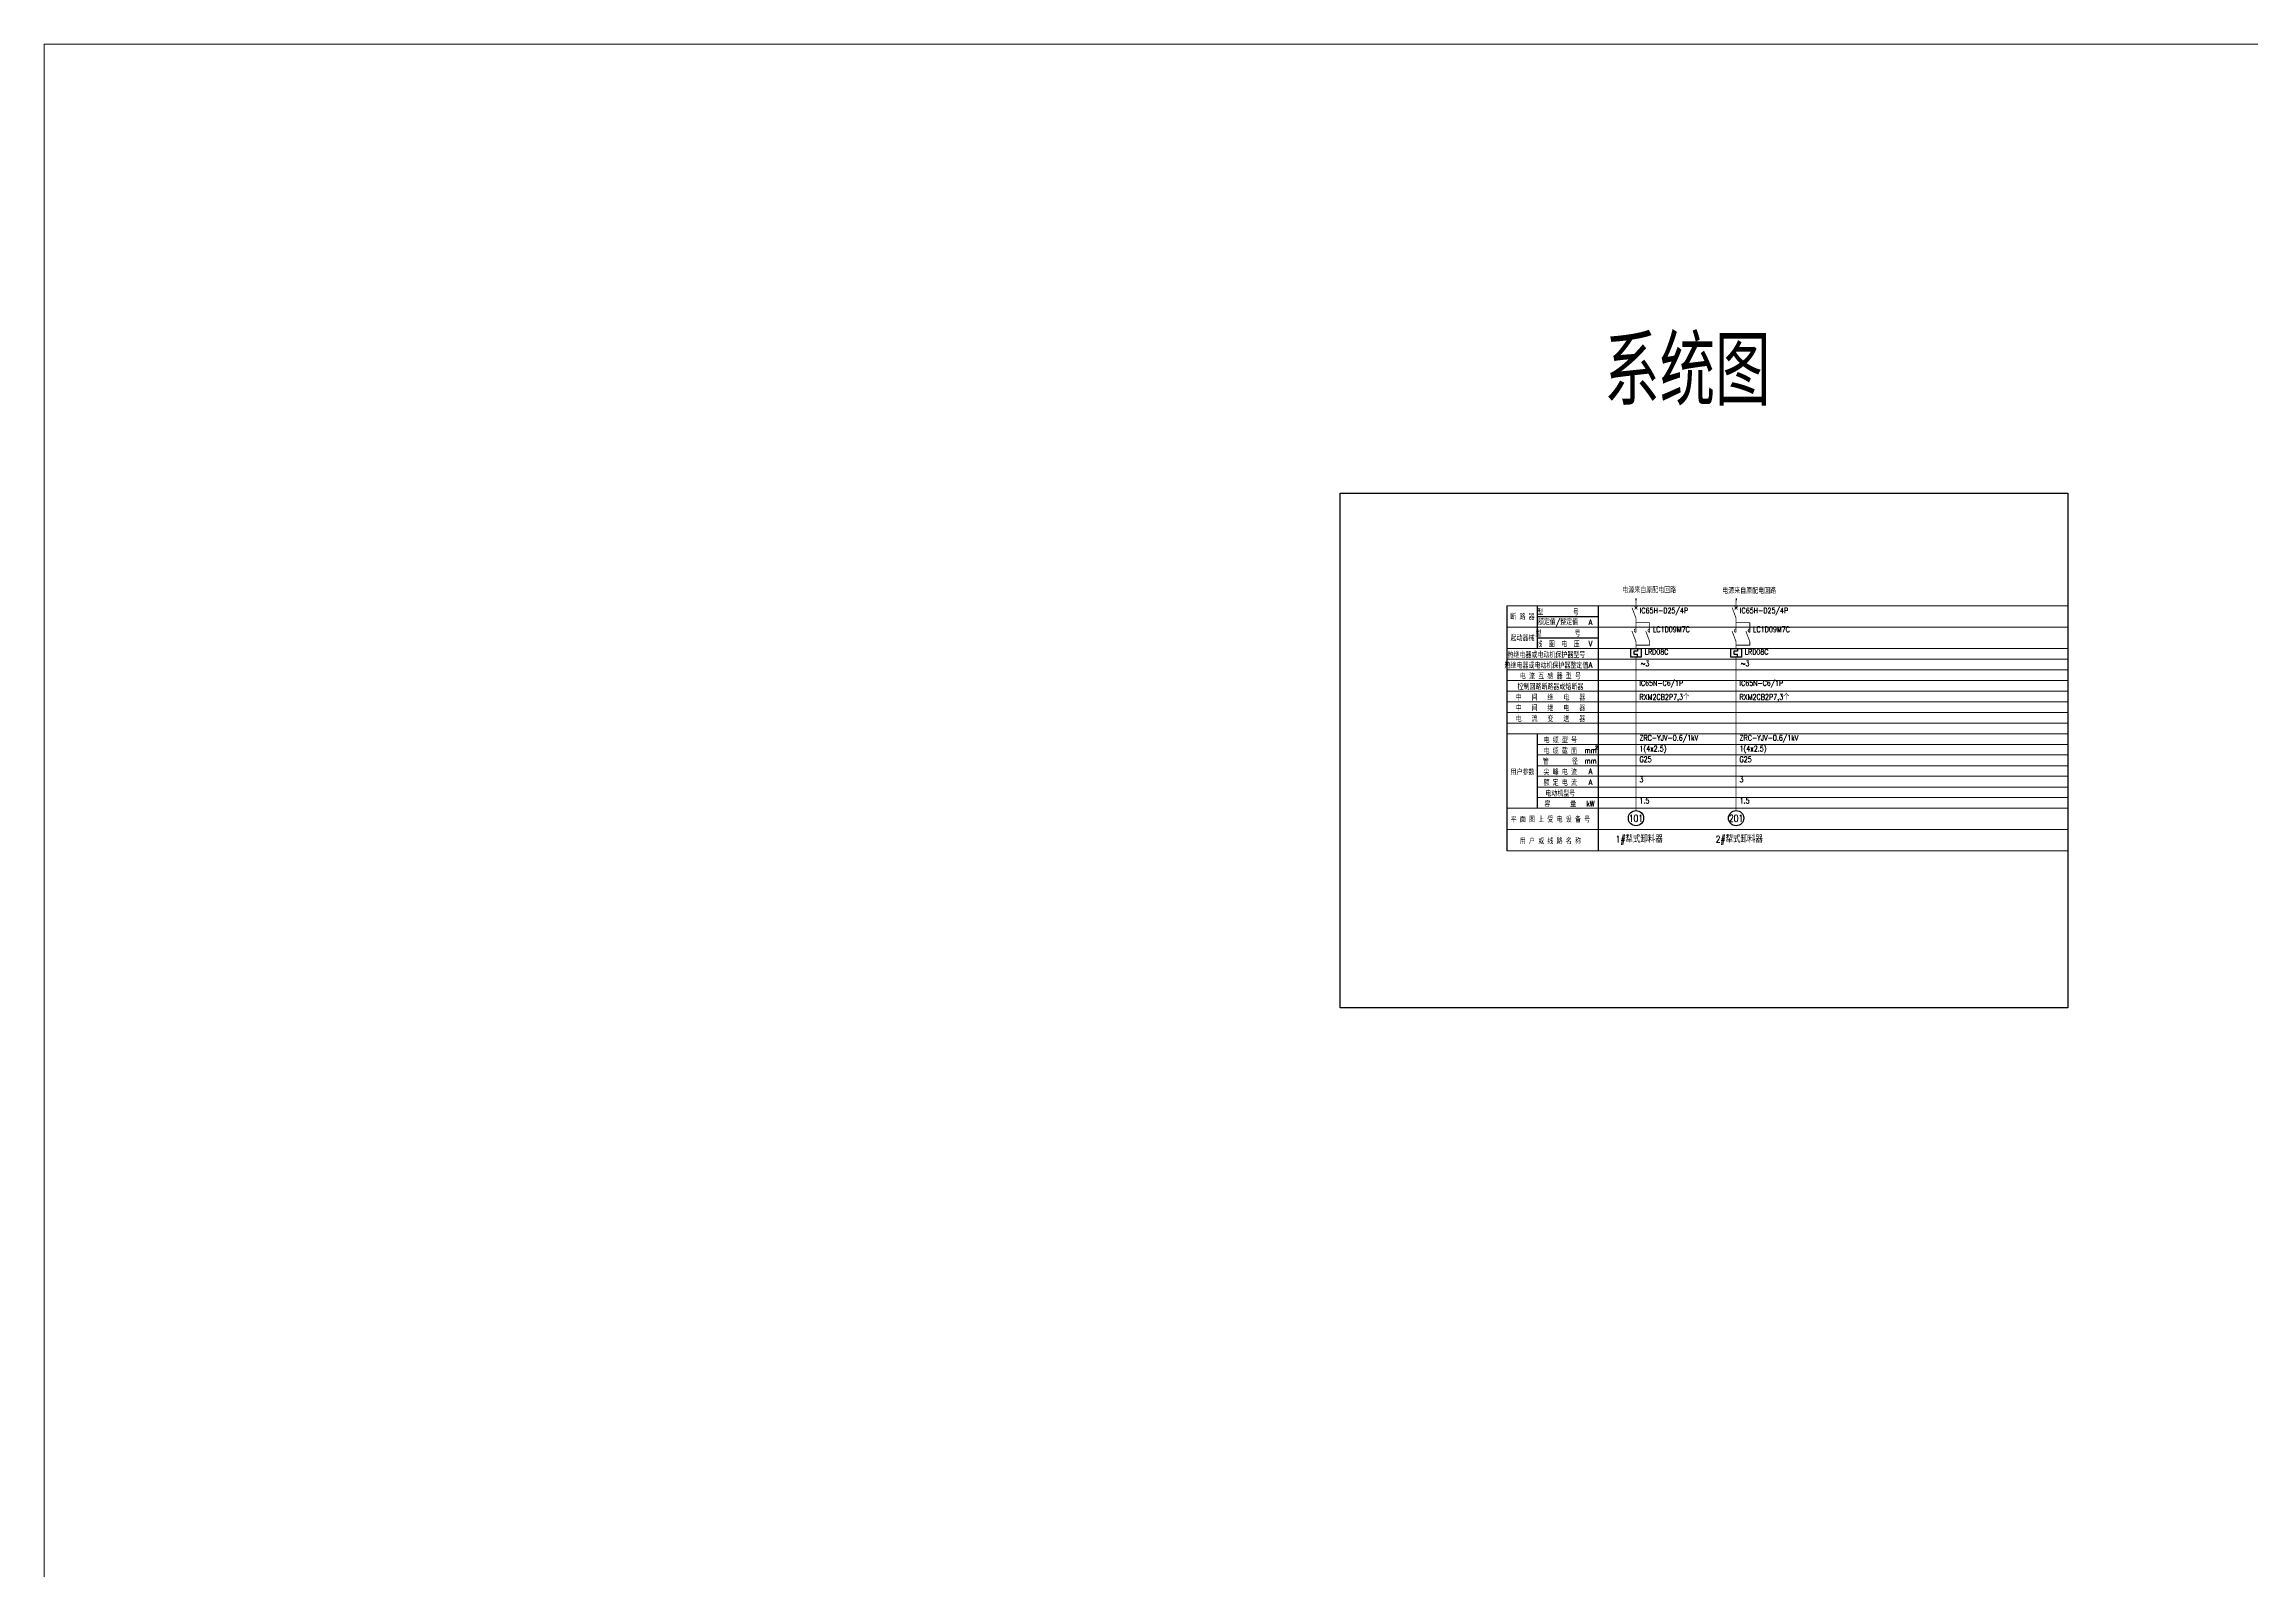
# Model space of a CAD drawing. Header units: millimetres. Extents: x 6333 to 49538, y -3842 to 24603.
# Drawn here: x 6333 to 7608, y -2961 to -2080 of the extents above; entities that cross this region are included whole.
import ezdxf
from ezdxf.enums import TextEntityAlignment as Align

# ---------------------------------------------------------------- set-up
doc = ezdxf.new("R2010")
doc.units = ezdxf.units.MM
doc.layers.add('Text_CN', color=7, linetype='Continuous')
doc.styles.add('CIETXT', font='simplex2.shx', dxfattribs={"width": 0.8, "bigfont": 'hztxt.shx'})
doc.styles.add('兵', font='simplex2.shx', dxfattribs={"width": 0.8, "bigfont": 'hztxt.shx'})

# ---------------------------------------------------------------- blocks, each defined once
blk = doc.blocks.new('热继正反转')
at = {"color": 0}
for p, q in [((106573, 277328), (106365, 277328)), ((106365, 277328), (106365, 277152)), ((106365, 277152), (106573, 277152)), ((106573, 277479), (106573, 277328)), ((106573, 276989), (106573, 277152))]:
    blk.add_line(p, q, dxfattribs=at)
at = {"color": 0, "const_width": 44}
for points in [[(106260, 279848), (106492, 279237), (106492, 278977)], [(106410, 279738), (106574, 279903)], [(106574, 279738), (106410, 279903)], [(106492, 280373), (106492, 279820)], [(106260, 278491), (106492, 277880)], [(106492, 278977), (106492, 278597)], [(107287, 278977), (106492, 278977)], [(106492, 277880), (106492, 277479)], [(107055, 278491), (107287, 277880)], [(107287, 278977), (107287, 278597)], [(107287, 277880), (107287, 277679)], [(107287, 277679), (106492, 277679)], [(106492, 276989), (106492, 268131)]]:
    blk.add_lwpolyline(points, dxfattribs=at)
for points in [[(106492, 278979), (106492, 278422, -1), (106492, 278622, -0.3492582)], [(107287, 278979), (107287, 278422, -1), (107287, 278622, -0.3492582)]]:
    blk.add_lwpolyline(points, format="xyb", dxfattribs=at)
at = {"color": 0}
blk.add_lwpolyline([(106186, 277479), (106798, 277479), (106798, 276989), (106186, 276989)], close=True, dxfattribs=at)
blk.add_circle((106492, 267691), 440, dxfattribs=at)

msp = doc.modelspace()

# ---------------------------------------------------------------- linework, layer by layer
for p, q in [((7177.4, -2403.8), (7177.4, -2545.3)), ((7230.2, -2403.8), (7230.2, -2545.3)), ((7252, -2399.6), (7252, -2400.6)), ((7309.8, -2399.6), (7309.8, -2400.6))]:
    msp.add_line(p, q)
at = {"color": 0}
for p, q in [((7195, -2403.8), (7195, -2416.1)), ((7195, -2409.9), (7230.2, -2409.9)), ((7195, -2416.1), (7195, -2428.4)), ((7195, -2422.2), (7230.2, -2422.2)), ((7195, -2477.6), (7195, -2520.7))]:
    msp.add_line(p, q, dxfattribs=at)
at = {"lineweight": 9}
msp.add_lwpolyline([(6332.9, -2079.6), (9443.7, -2079.6), (9443.7, -3842.2), (6332.9, -3842.2)], close=True, dxfattribs=at)
msp.add_lwpolyline([(7081.3, -2338.8), (7501.3, -2338.8), (7501.3, -2635.8), (7081.3, -2635.8)], close=True)
at = {"layer": 'Text_CN', "color": 7, "lineweight": 5}
for p, q in [((7177.4, -2403.8), (7230.2, -2403.8)), ((7230.2, -2403.8), (7501.3, -2403.8)), ((7177.4, -2416.1), (7230.2, -2416.1)), ((7230.2, -2416.1), (7501.3, -2416.1)), ((7177.4, -2428.4), (7230.2, -2428.4)), ((7177.4, -2434.6), (7230.2, -2434.6)), ((7230.2, -2428.4), (7501.3, -2428.4)), ((7230.2, -2434.6), (7501.3, -2434.6)), ((7177.4, -2440.7), (7230.2, -2440.7)), ((7177.4, -2446.9), (7230.2, -2446.9)), ((7230.2, -2440.7), (7501.3, -2440.7)), ((7230.2, -2446.9), (7501.3, -2446.9)), ((7177.4, -2453), (7230.2, -2453)), ((7177.4, -2459.2), (7230.2, -2459.2)), ((7230.2, -2453), (7501.3, -2453)), ((7230.2, -2459.2), (7501.3, -2459.2)), ((7177.4, -2465.3), (7230.2, -2465.3)), ((7177.4, -2471.5), (7230.2, -2471.5)), ((7230.2, -2465.3), (7501.3, -2465.3)), ((7230.2, -2471.5), (7501.3, -2471.5)), ((7177.4, -2477.6), (7230.2, -2477.6)), ((7195, -2483.8), (7230.2, -2483.8)), ((7230.2, -2477.6), (7501.3, -2477.6)), ((7230.2, -2483.8), (7501.3, -2483.8)), ((7195, -2489.9), (7230.2, -2489.9)), ((7195, -2496.1), (7230.2, -2496.1)), ((7230.2, -2489.9), (7501.3, -2489.9)), ((7230.2, -2496.1), (7501.3, -2496.1)), ((7195, -2502.2), (7230.2, -2502.2)), ((7195, -2508.4), (7230.2, -2508.4)), ((7230.2, -2502.2), (7501.3, -2502.2)), ((7230.2, -2508.4), (7501.3, -2508.4)), ((7177.4, -2520.7), (7230.2, -2520.7)), ((7195, -2514.5), (7230.2, -2514.5)), ((7230.2, -2514.5), (7501.3, -2514.5)), ((7230.2, -2520.7), (7501.3, -2520.7)), ((7177.4, -2533), (7230.2, -2533)), ((7230.2, -2533), (7501.3, -2533)), ((7177.4, -2545.3), (7501.3, -2545.3))]:
    msp.add_line(p, q, dxfattribs=at)

# ---------------------------------------------------------------- block references
at = {"xscale": 0.01, "yscale": 0.01, "zscale": 0.01}
for p in [(6187.1, -5203.3), (6244.9, -5203.3)]:
    msp.add_blockref('热继正反转', p, dxfattribs=at)

# ---------------------------------------------------------------- texts
at = {"color": 0, "width": 0.8}
for s, height, style, p in [('系统图', 40, '兵', (7233.7, -2288.3)), ('电源来自原配电回路', 3.2, 'CIETXT', (7244.1, -2396.3)), ('电源来自原配电回路', 3.2, 'CIETXT', (7301.8, -2396.8)), ('IC65H-D25/4P', 3.2, 'CIETXT', (7254.2, -2408.1)), ('IC65H-D25/4P', 3.2, 'CIETXT', (7312, -2408.1)), ('LC1D09M7C', 3.2, 'CIETXT', (7261.8, -2419)), ('LC1D09M7C', 3.2, 'CIETXT', (7319.6, -2419))]:
    msp.add_text(s, height=height, dxfattribs=dict(at, style=style)).set_placement(p)
at = {"color": 0, "style": 'CIETXT', "width": 0.8}
for s, height, p in [('断 路 器', 3.2, (7186.5, -2409.8)), ('型         号', 3.2, (7207, -2407.2)), ('起动器械', 3.2, (7186.5, -2422.1)), ('型          号', 3.2, (7207, -2419.5)), ('额定值/整定值', 3.2, (7207, -2413.3)), ('A', 3.2, (7225.8, -2413.2)), ('热继电器或电动机保护器型号', 3.2, (7200.3, -2431.8)), ('线  圈  电  压', 3.2, (7207, -2425.6)), ('V', 3.2, (7225.8, -2425.6)), ('热继电器或电动机保护器整定值', 3.2, (7200.3, -2437.9)), ('电 流 互 感 器 型 号', 3.2, (7202.6, -2444.1)), ('A', 3.2, (7225.8, -2437.9)), ('中   间   继   电   器', 3.2, (7202.6, -2456.4)), ('控制回路断路器或熔断器', 3.2, (7202.6, -2450.2)), ('中   间   继   电   器', 3.2, (7202.6, -2462.5)), ('电   流   变   送   器', 3.2, (7202.6, -2468.7)), ('电 缆 型 号', 3.2, (7208.3, -2481)), ('电 缆 截 面', 3.2, (7208.3, -2487.2)), ('2', 2, (7229.2, -2485.6)), ('用户参数', 3.2, (7186.5, -2499.5)), ('管       径', 3.2, (7208.3, -2493.3)), ('尖 峰 电 流', 3.2, (7208.3, -2499.5)), ('mm', 3.2, (7225.8, -2487.2)), ('mm', 3.2, (7225.8, -2493.3)), ('A', 3.2, (7225.8, -2499.3)), ('额 定 电 流', 3.2, (7208.3, -2505.6)), ('电动机型号', 3.2, (7208.3, -2511.8)), ('A', 3.2, (7225.8, -2505.6)), ('容      量', 3.2, (7208.3, -2517.9)), ('kW', 3.2, (7225.8, -2518)), ('平 面 图 上 受 电 设 备 号', 3.2, (7202.6, -2526.8)), ('用 户 或 线 路 名 称', 3.2, (7202.6, -2539.3))]:
    msp.add_text(s, height=height, dxfattribs=at).set_placement(p, align=Align.MIDDLE)
for s, height, p in [('LRD08C', 3, (7257, -2430.4)), ('LRD08C', 3, (7314.8, -2430.4)), ('IC65N-C6/1P', 3, (7254, -2448.4)), ('~3', 3, (7254.7, -2437.1)), ('IC65N-C6/1P', 3, (7311.8, -2448.4)), ('~3', 3, (7312.5, -2437.1)), ('RXM2CB2P7,3个', 3.2, (7254, -2456.4)), ('RXM2CB2P7,3个', 3.2, (7311.8, -2456.4)), ('ZRC-YJV-0.6/1kV', 3.2, (7254, -2480)), ('1(4x2.5)', 3.2, (7254, -2486.2)), ('ZRC-YJV-0.6/1kV', 3.2, (7311.8, -2480)), ('1(4x2.5)', 3.2, (7311.8, -2486.2)), ('G25', 3.2, (7254, -2492.4)), ('G25', 3.2, (7311.8, -2492.4)), ('3', 3.2, (7254, -2504)), ('3', 3.2, (7311.8, -2504)), ('1.5', 3.2, (7254, -2516.3)), ('1.5', 3.2, (7311.8, -2516.3))]:
    msp.add_text(s, height=height, dxfattribs=at).set_placement(p, align=Align.MIDDLE_LEFT)
for s, p in [('1#犁式卸料器', (7253.9, -2538.5)), ('101', (7252, -2526.4)), ('2#犁式卸料器', (7311.7, -2538.5)), ('201', (7309.8, -2526.4))]:
    msp.add_text(s, height=4, dxfattribs=at).set_placement(p, align=Align.MIDDLE_CENTER)

doc.saveas('drawing.dxf')
